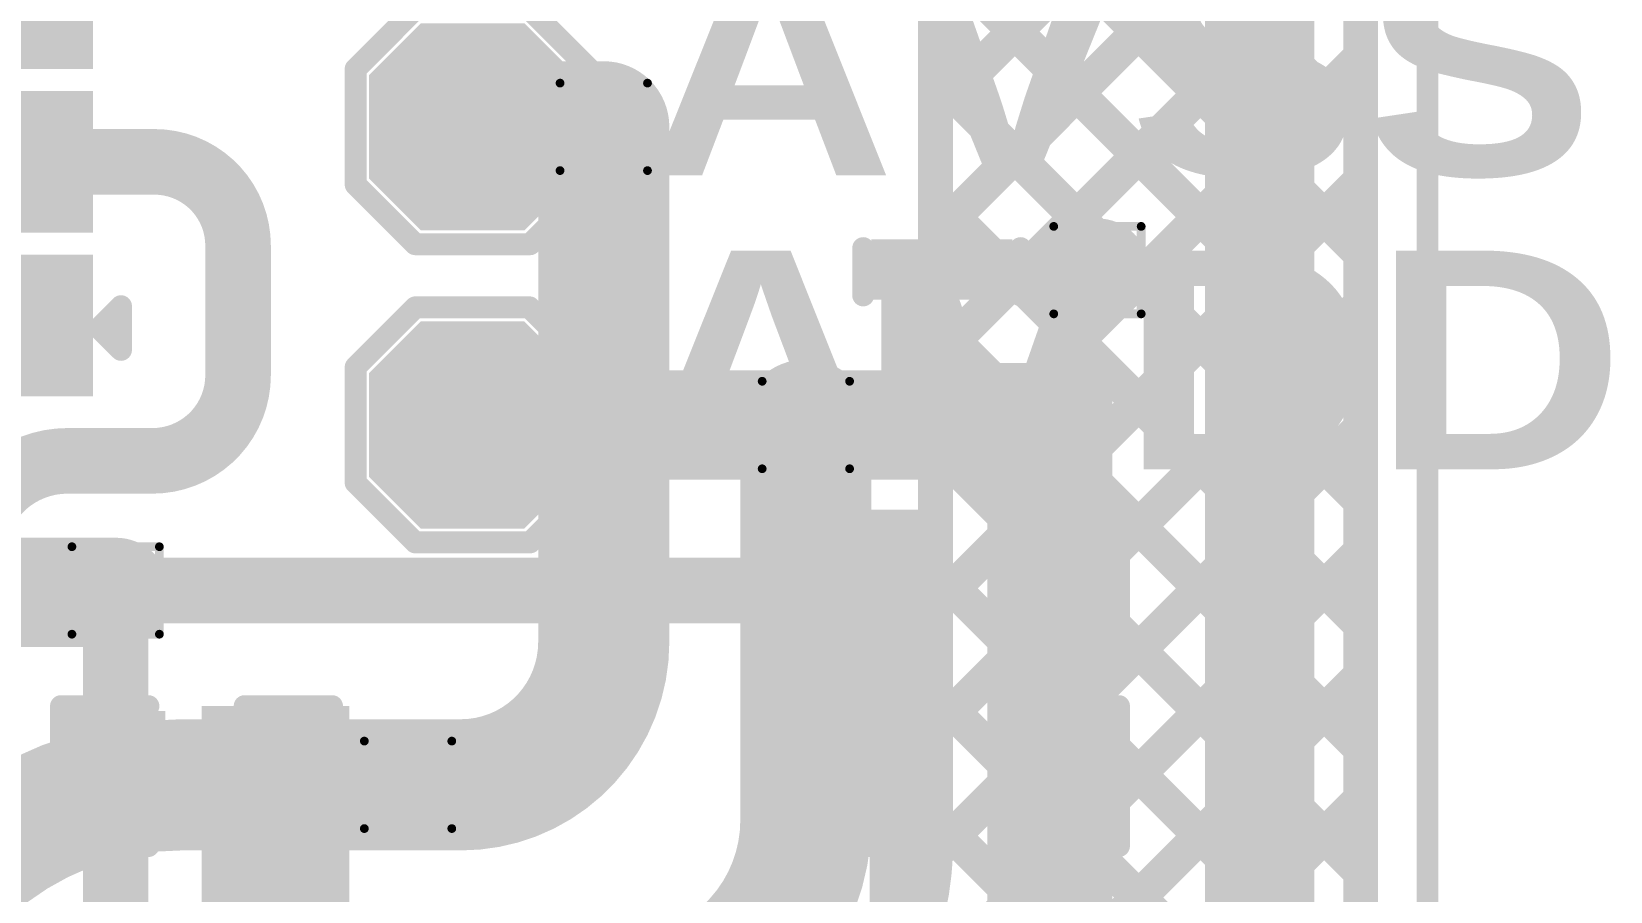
# Model space of a CAD drawing. Header units: inches. Extents: x -17 to 349, y -40 to 215.
# Drawn here: x 108.83 to 118, y 152.36 to 157.35 of the extents above; entities that cross this region are included whole.
import ezdxf

# ---------------------------------------------------------------- set-up
doc = ezdxf.new("R2010")
doc.units = ezdxf.units.IN
for name, color, linetype in [('Board Outline', 216, 'Continuous'), ('Bottom Layer', 5, 'Continuous'), ('Drill Drawing', 1, 'Continuous'), ('Top Layer', 1, 'Continuous'), ('Top Overlay', 2, 'Continuous'), ('Top Paste', 8, 'Continuous'), ('Top Solder', 216, 'Continuous'), ('Via Holes', 16, 'Continuous')]:
    doc.layers.add(name, color=color, linetype=linetype)
doc.styles.add('Arial Black_Bold', font='', dxfattribs={"height": 0.2})
doc.styles.get('Arial Black_Bold').set_extended_font_data('Arial Black', bold=True)

# ---------------------------------------------------------------- blocks, each defined once
blk = doc.blocks.new('X2SON_2_0_3_0_6__5')
at = {"layer": 'Top Layer'}
for points in [[(-0.36, 0.125), (-0.08, 0.125), (-0.08, -0.125), (-0.36, -0.125)], [(0.08, 0.125), (0.36, 0.125), (0.36, -0.125), (0.08, -0.125)]]:
    blk.add_hatch(color=1, dxfattribs=at).paths.add_polyline_path(points)
at = {"layer": 'Top Paste'}
for points in [[(-0.36, 0.125), (-0.08, 0.125), (-0.08, -0.125), (-0.36, -0.125)], [(0.08, 0.125), (0.36, 0.125), (0.36, -0.125), (0.08, -0.125)]]:
    blk.add_hatch(color=8, dxfattribs=at).paths.add_polyline_path(points)
at = {"layer": 'Top Solder'}
for points in [[(-0.41, 0.175), (-0.03, 0.175), (-0.03, -0.175), (-0.41, -0.175)], [(0.03, 0.175), (0.41, 0.175), (0.41, -0.175), (0.03, -0.175)]]:
    blk.add_hatch(color=216, dxfattribs=at).paths.add_polyline_path(points)
at = {"layer": 'Top Overlay'}
for points in [[(-0.4572, -0.15, 0.127, 0.127, 0), (-0.4572, 0.125, 0.127, 0.127, 0)], [(0.4572, -0.15, 0.127, 0.127, 0), (0.4572, 0.125, 0.127, 0.127, 0)]]:
    blk.add_lwpolyline(points, format="xyseb", dxfattribs=at)
for points in [[(-0.4889, 0.125, 0.0635, 0.0635, 1), (-0.4254, 0.125, 0.0635, 0.0635, 1)], [(0.4254, 0.125, 0.0635, 0.0635, 1), (0.4889, 0.125, 0.0635, 0.0635, 1)], [(-0.4889, -0.15, 0.0635, 0.0635, 1), (-0.4254, -0.15, 0.0635, 0.0635, 1)], [(0.4254, -0.15, 0.0635, 0.0635, 1), (0.4889, -0.15, 0.0635, 0.0635, 1)]]:
    blk.add_lwpolyline(points, format="xyseb", close=True, dxfattribs=at)
blk = doc.blocks.new('C___0402_34')
at = {"layer": 'Top Layer'}
for points in [[(-0.6985, -0.3175), (-0.6985, 0.3175), (-0.2413, 0.3175), (-0.2413, -0.3175)], [(0.2413, -0.3175), (0.2413, 0.3175), (0.6985, 0.3175), (0.6985, -0.3175)]]:
    blk.add_hatch(color=1, dxfattribs=at).paths.add_polyline_path(points)
at = {"layer": 'Top Paste'}
for points in [[(-0.6985, -0.3175), (-0.6985, 0.3175), (-0.2413, 0.3175), (-0.2413, -0.3175)], [(0.2413, -0.3175), (0.2413, 0.3175), (0.6985, 0.3175), (0.6985, -0.3175)]]:
    blk.add_hatch(color=8, dxfattribs=at).paths.add_polyline_path(points)
at = {"layer": 'Top Solder'}
for points in [[(-0.7585, -0.3775), (-0.7585, 0.3775), (-0.1813, 0.3775), (-0.1813, -0.3775)], [(0.1813, -0.3775), (0.1813, 0.3775), (0.7585, 0.3775), (0.7585, -0.3775)]]:
    blk.add_hatch(color=216, dxfattribs=at).paths.add_polyline_path(points)
at = {"layer": 'Top Overlay'}
for points in [[(-0.7874, -0.4064, 0.127, 0.127, 0), (-0.7874, 0.4064, 0.127, 0.127, 0)], [(-0.7874, 0.4064, 0.127, 0.127, 0), (-0.2794, 0.4064, 0.127, 0.127, 0)], [(0.2794, 0.4064, 0.127, 0.127, 0), (0.7874, 0.4064, 0.127, 0.127, 0)], [(0.7874, -0.4064, 0.127, 0.127, 0), (0.7874, 0.4064, 0.127, 0.127, 0)], [(-0.7874, -0.4064, 0.127, 0.127, 0), (-0.2794, -0.4064, 0.127, 0.127, 0)], [(0.2794, -0.4064, 0.127, 0.127, 0), (0.7874, -0.4064, 0.127, 0.127, 0)]]:
    blk.add_lwpolyline(points, format="xyseb", dxfattribs=at)
for points in [[(-0.8191, 0.4064, 0.0635, 0.0635, 1), (-0.7556, 0.4064, 0.0635, 0.0635, 1)], [(-0.8191, 0.4064, 0.0635, 0.0635, 1), (-0.7556, 0.4064, 0.0635, 0.0635, 1)], [(-0.3111, 0.4064, 0.0635, 0.0635, 1), (-0.2477, 0.4064, 0.0635, 0.0635, 1)], [(0.2477, 0.4064, 0.0635, 0.0635, 1), (0.3111, 0.4064, 0.0635, 0.0635, 1)], [(0.7556, 0.4064, 0.0635, 0.0635, 1), (0.8191, 0.4064, 0.0635, 0.0635, 1)], [(0.7556, 0.4064, 0.0635, 0.0635, 1), (0.8191, 0.4064, 0.0635, 0.0635, 1)], [(-0.8191, -0.4064, 0.0635, 0.0635, 1), (-0.7556, -0.4064, 0.0635, 0.0635, 1)], [(-0.8191, -0.4064, 0.0635, 0.0635, 1), (-0.7556, -0.4064, 0.0635, 0.0635, 1)], [(-0.3111, -0.4064, 0.0635, 0.0635, 1), (-0.2477, -0.4064, 0.0635, 0.0635, 1)], [(0.2477, -0.4064, 0.0635, 0.0635, 1), (0.3111, -0.4064, 0.0635, 0.0635, 1)], [(0.7556, -0.4064, 0.0635, 0.0635, 1), (0.8191, -0.4064, 0.0635, 0.0635, 1)], [(0.7556, -0.4064, 0.0635, 0.0635, 1), (0.8191, -0.4064, 0.0635, 0.0635, 1)]]:
    blk.add_lwpolyline(points, format="xyseb", close=True, dxfattribs=at)
blk = doc.blocks.new('SOT_23_6_46')
at = {"layer": 'Top Layer'}
for points in [[(-1.92, 1.26), (-0.7, 1.26), (-0.7, 0.64), (-1.92, 0.64)], [(0.7, 1.26), (1.92, 1.26), (1.92, 0.64), (0.7, 0.64)], [(-1.92, 0.31), (-0.7, 0.31), (-0.7, -0.31), (-1.92, -0.31)], [(0.7, 0.31), (1.92, 0.31), (1.92, -0.31), (0.7, -0.31)], [(-1.92, -0.64), (-0.7, -0.64), (-0.7, -1.26), (-1.92, -1.26)], [(0.7, -0.64), (1.92, -0.64), (1.92, -1.26), (0.7, -1.26)]]:
    blk.add_hatch(color=1, dxfattribs=at).paths.add_polyline_path(points)
at = {"layer": 'Top Paste'}
for points in [[(-1.92, 1.26), (-0.7, 1.26), (-0.7, 0.64), (-1.92, 0.64)], [(0.7, 1.26), (1.92, 1.26), (1.92, 0.64), (0.7, 0.64)], [(-1.92, 0.31), (-0.7, 0.31), (-0.7, -0.31), (-1.92, -0.31)], [(0.7, 0.31), (1.92, 0.31), (1.92, -0.31), (0.7, -0.31)], [(-1.92, -0.64), (-0.7, -0.64), (-0.7, -1.26), (-1.92, -1.26)], [(0.7, -0.64), (1.92, -0.64), (1.92, -1.26), (0.7, -1.26)]]:
    blk.add_hatch(color=8, dxfattribs=at).paths.add_polyline_path(points)
at = {"layer": 'Top Solder'}
for points in [[(-2.0216, 1.3616), (-0.5984, 1.3616), (-0.5984, 0.5384), (-2.0216, 0.5384)], [(0.5984, 1.3616), (2.0216, 1.3616), (2.0216, 0.5384), (0.5984, 0.5384)], [(-2.0216, 0.4116), (-0.5984, 0.4116), (-0.5984, -0.4116), (-2.0216, -0.4116)], [(0.5984, 0.4116), (2.0216, 0.4116), (2.0216, -0.4116), (0.5984, -0.4116)], [(-2.0216, -0.5384), (-0.5984, -0.5384), (-0.5984, -1.3616), (-2.0216, -1.3616)], [(0.5984, -0.5384), (2.0216, -0.5384), (2.0216, -1.3616), (0.5984, -1.3616)]]:
    blk.add_hatch(color=216, dxfattribs=at).paths.add_polyline_path(points)
at = {"layer": 'Top Overlay'}
for points in [[(0.8636, 1.524, 0.127, 0.127, 0), (-0.889, 1.524, 0.127, 0.127, 0)], [(-0.889, 1.524, 0.127, 0.127, 0), (-0.889, 1.424, 0.127, 0.127, 0)], [(0.8636, 1.524, 0.127, 0.127, 0), (0.8636, 1.424, 0.127, 0.127, 0)], [(-2.0574, 0.9652, 0.127, 0.127, 0), (-2.1844, 1.0922, 0.127, 0.127, 0)], [(-2.1844, 1.0922, 0.127, 0.127, 0), (-2.1844, 0.8382, 0.127, 0.127, 0)], [(-2.0574, 0.9652, 0.127, 0.127, 0), (-2.1844, 0.8382, 0.127, 0.127, 0)], [(-0.889, -1.524, 0.127, 0.127, 0), (-0.889, -1.424, 0.127, 0.127, 0)], [(0.8636, -1.424, 0.127, 0.127, 0), (0.8636, -1.524, 0.127, 0.127, 0)], [(0.8636, -1.524, 0.127, 0.127, 0), (-0.889, -1.524, 0.127, 0.127, 0)]]:
    blk.add_lwpolyline(points, format="xyseb", dxfattribs=at)
for points in [[(-0.9207, 1.524, 0.0635, 0.0635, 1), (-0.8572, 1.524, 0.0635, 0.0635, 1)], [(-0.9207, 1.524, 0.0635, 0.0635, 1), (-0.8572, 1.524, 0.0635, 0.0635, 1)], [(0.8318, 1.524, 0.0635, 0.0635, 1), (0.8953, 1.524, 0.0635, 0.0635, 1)], [(0.8318, 1.524, 0.0635, 0.0635, 1), (0.8953, 1.524, 0.0635, 0.0635, 1)], [(-0.9207, 1.424, 0.0635, 0.0635, 1), (-0.8572, 1.424, 0.0635, 0.0635, 1)], [(0.8318, 1.424, 0.0635, 0.0635, 1), (0.8953, 1.424, 0.0635, 0.0635, 1)], [(-2.2161, 1.0922, 0.0635, 0.0635, 1), (-2.1526, 1.0922, 0.0635, 0.0635, 1)], [(-2.2161, 1.0922, 0.0635, 0.0635, 1), (-2.1526, 1.0922, 0.0635, 0.0635, 1)], [(-2.0892, 0.9652, 0.0635, 0.0635, 1), (-2.0257, 0.9652, 0.0635, 0.0635, 1)], [(-2.0892, 0.9652, 0.0635, 0.0635, 1), (-2.0257, 0.9652, 0.0635, 0.0635, 1)], [(-2.2161, 0.8382, 0.0635, 0.0635, 1), (-2.1526, 0.8382, 0.0635, 0.0635, 1)], [(-2.2161, 0.8382, 0.0635, 0.0635, 1), (-2.1526, 0.8382, 0.0635, 0.0635, 1)], [(-0.9207, -1.424, 0.0635, 0.0635, 1), (-0.8572, -1.424, 0.0635, 0.0635, 1)], [(0.8318, -1.424, 0.0635, 0.0635, 1), (0.8953, -1.424, 0.0635, 0.0635, 1)], [(-0.9207, -1.524, 0.0635, 0.0635, 1), (-0.8572, -1.524, 0.0635, 0.0635, 1)], [(-0.9207, -1.524, 0.0635, 0.0635, 1), (-0.8572, -1.524, 0.0635, 0.0635, 1)], [(0.8318, -1.524, 0.0635, 0.0635, 1), (0.8953, -1.524, 0.0635, 0.0635, 1)], [(0.8318, -1.524, 0.0635, 0.0635, 1), (0.8953, -1.524, 0.0635, 0.0635, 1)]]:
    blk.add_lwpolyline(points, format="xyseb", close=True, dxfattribs=at)
blk = doc.blocks.new('T____________0_5___68')
at = {"layer": 'Top Layer'}
blk.add_hatch(color=1, dxfattribs=at).paths.add_polyline_path([(0.25, 0.5), (-0.25, 0.5), (-0.5, 0.25), (-0.5, -0.25), (-0.25, -0.5), (0.25, -0.5), (0.5, -0.25), (0.5, 0.25)])
at = {"layer": 'Top Paste'}
blk.add_hatch(color=8, dxfattribs=at).paths.add_polyline_path([(0.25, 0.5), (-0.25, 0.5), (-0.5, 0.25), (-0.5, -0.25), (-0.25, -0.5), (0.25, -0.5), (0.5, -0.25), (0.5, 0.25)])
at = {"layer": 'Top Solder'}
blk.add_hatch(color=216, dxfattribs=at).paths.add_polyline_path([(0.3008, 0.6016), (-0.3008, 0.6016), (-0.6016, 0.3008), (-0.6016, -0.3008), (-0.3008, -0.6016), (0.3008, -0.6016), (0.6016, -0.3008), (0.6016, 0.3008)])
at = {"layer": 'Top Overlay'}
for points in [[(-0.3355, 0.6795, 0.127, 0.127, 0), (-0.6819, 0.3332, 0.127, 0.127, 0)], [(-0.3355, 0.6795, 0.127, 0.127, 0), (0.3365, 0.6795, 0.127, 0.127, 0)], [(0.3365, 0.6795, 0.127, 0.127, 0), (0.6836, 0.3324, 0.127, 0.127, 0)], [(-0.6819, 0.3332, 0.127, 0.127, 0), (-0.6819, -0.3341, 0.127, 0.127, 0)], [(0.6836, 0.3324, 0.127, 0.127, 0), (0.6836, -0.3298, 0.127, 0.127, 0)], [(-0.6819, -0.3341, 0.127, 0.127, 0), (-0.3374, -0.6786, 0.127, 0.127, 0)], [(0.6836, -0.3298, 0.127, 0.127, 0), (0.3349, -0.6786, 0.127, 0.127, 0)], [(-0.3374, -0.6786, 0.127, 0.127, 0), (0.3349, -0.6786, 0.127, 0.127, 0)]]:
    blk.add_lwpolyline(points, format="xyseb", dxfattribs=at)
for points in [[(-0.3673, 0.6795, 0.0635, 0.0635, 1), (-0.3038, 0.6795, 0.0635, 0.0635, 1)], [(-0.3673, 0.6795, 0.0635, 0.0635, 1), (-0.3038, 0.6795, 0.0635, 0.0635, 1)], [(0.3047, 0.6795, 0.0635, 0.0635, 1), (0.3682, 0.6795, 0.0635, 0.0635, 1)], [(0.3047, 0.6795, 0.0635, 0.0635, 1), (0.3682, 0.6795, 0.0635, 0.0635, 1)], [(-0.7136, 0.3332, 0.0635, 0.0635, 1), (-0.6501, 0.3332, 0.0635, 0.0635, 1)], [(-0.7136, 0.3332, 0.0635, 0.0635, 1), (-0.6501, 0.3332, 0.0635, 0.0635, 1)], [(0.6519, 0.3324, 0.0635, 0.0635, 1), (0.7154, 0.3324, 0.0635, 0.0635, 1)], [(0.6519, 0.3324, 0.0635, 0.0635, 1), (0.7154, 0.3324, 0.0635, 0.0635, 1)], [(-0.7136, -0.3341, 0.0635, 0.0635, 1), (-0.6501, -0.3341, 0.0635, 0.0635, 1)], [(-0.7136, -0.3341, 0.0635, 0.0635, 1), (-0.6501, -0.3341, 0.0635, 0.0635, 1)], [(0.6519, -0.3298, 0.0635, 0.0635, 1), (0.7154, -0.3298, 0.0635, 0.0635, 1)], [(0.6519, -0.3298, 0.0635, 0.0635, 1), (0.7154, -0.3298, 0.0635, 0.0635, 1)], [(-0.3691, -0.6786, 0.0635, 0.0635, 1), (-0.3056, -0.6786, 0.0635, 0.0635, 1)], [(-0.3691, -0.6786, 0.0635, 0.0635, 1), (-0.3056, -0.6786, 0.0635, 0.0635, 1)], [(0.3031, -0.6786, 0.0635, 0.0635, 1), (0.3666, -0.6786, 0.0635, 0.0635, 1)], [(0.3031, -0.6786, 0.0635, 0.0635, 1), (0.3666, -0.6786, 0.0635, 0.0635, 1)]]:
    blk.add_lwpolyline(points, format="xyseb", close=True, dxfattribs=at)
blk = doc.blocks.new('T____________0_5___69')
at = {"layer": 'Top Layer'}
blk.add_hatch(color=1, dxfattribs=at).paths.add_polyline_path([(0.25, 0.5), (-0.25, 0.5), (-0.5, 0.25), (-0.5, -0.25), (-0.25, -0.5), (0.25, -0.5), (0.5, -0.25), (0.5, 0.25)])
at = {"layer": 'Top Paste'}
blk.add_hatch(color=8, dxfattribs=at).paths.add_polyline_path([(0.25, 0.5), (-0.25, 0.5), (-0.5, 0.25), (-0.5, -0.25), (-0.25, -0.5), (0.25, -0.5), (0.5, -0.25), (0.5, 0.25)])
at = {"layer": 'Top Solder'}
blk.add_hatch(color=216, dxfattribs=at).paths.add_polyline_path([(0.3008, 0.6016), (-0.3008, 0.6016), (-0.6016, 0.3008), (-0.6016, -0.3008), (-0.3008, -0.6016), (0.3008, -0.6016), (0.6016, -0.3008), (0.6016, 0.3008)])
at = {"layer": 'Top Overlay'}
for points in [[(-0.3355, 0.6795, 0.127, 0.127, 0), (-0.6819, 0.3332, 0.127, 0.127, 0)], [(-0.3355, 0.6795, 0.127, 0.127, 0), (0.3365, 0.6795, 0.127, 0.127, 0)], [(0.3365, 0.6795, 0.127, 0.127, 0), (0.6836, 0.3324, 0.127, 0.127, 0)], [(-0.6819, 0.3332, 0.127, 0.127, 0), (-0.6819, -0.3341, 0.127, 0.127, 0)], [(0.6836, 0.3324, 0.127, 0.127, 0), (0.6836, -0.3298, 0.127, 0.127, 0)], [(-0.6819, -0.3341, 0.127, 0.127, 0), (-0.3374, -0.6786, 0.127, 0.127, 0)], [(0.6836, -0.3298, 0.127, 0.127, 0), (0.3349, -0.6786, 0.127, 0.127, 0)], [(-0.3374, -0.6786, 0.127, 0.127, 0), (0.3349, -0.6786, 0.127, 0.127, 0)]]:
    blk.add_lwpolyline(points, format="xyseb", dxfattribs=at)
for points in [[(-0.3673, 0.6795, 0.0635, 0.0635, 1), (-0.3038, 0.6795, 0.0635, 0.0635, 1)], [(-0.3673, 0.6795, 0.0635, 0.0635, 1), (-0.3038, 0.6795, 0.0635, 0.0635, 1)], [(0.3047, 0.6795, 0.0635, 0.0635, 1), (0.3682, 0.6795, 0.0635, 0.0635, 1)], [(0.3047, 0.6795, 0.0635, 0.0635, 1), (0.3682, 0.6795, 0.0635, 0.0635, 1)], [(-0.7136, 0.3332, 0.0635, 0.0635, 1), (-0.6501, 0.3332, 0.0635, 0.0635, 1)], [(-0.7136, 0.3332, 0.0635, 0.0635, 1), (-0.6501, 0.3332, 0.0635, 0.0635, 1)], [(0.6519, 0.3324, 0.0635, 0.0635, 1), (0.7154, 0.3324, 0.0635, 0.0635, 1)], [(0.6519, 0.3324, 0.0635, 0.0635, 1), (0.7154, 0.3324, 0.0635, 0.0635, 1)], [(-0.7136, -0.3341, 0.0635, 0.0635, 1), (-0.6501, -0.3341, 0.0635, 0.0635, 1)], [(-0.7136, -0.3341, 0.0635, 0.0635, 1), (-0.6501, -0.3341, 0.0635, 0.0635, 1)], [(0.6519, -0.3298, 0.0635, 0.0635, 1), (0.7154, -0.3298, 0.0635, 0.0635, 1)], [(0.6519, -0.3298, 0.0635, 0.0635, 1), (0.7154, -0.3298, 0.0635, 0.0635, 1)], [(-0.3691, -0.6786, 0.0635, 0.0635, 1), (-0.3056, -0.6786, 0.0635, 0.0635, 1)], [(-0.3691, -0.6786, 0.0635, 0.0635, 1), (-0.3056, -0.6786, 0.0635, 0.0635, 1)], [(0.3031, -0.6786, 0.0635, 0.0635, 1), (0.3666, -0.6786, 0.0635, 0.0635, 1)], [(0.3031, -0.6786, 0.0635, 0.0635, 1), (0.3666, -0.6786, 0.0635, 0.0635, 1)]]:
    blk.add_lwpolyline(points, format="xyseb", close=True, dxfattribs=at)
blk = doc.blocks.new('C___0402_96')
at = {"layer": 'Top Layer'}
for points in [[(-0.6985, -0.3175), (-0.6985, 0.3175), (-0.2413, 0.3175), (-0.2413, -0.3175)], [(0.2413, -0.3175), (0.2413, 0.3175), (0.6985, 0.3175), (0.6985, -0.3175)]]:
    blk.add_hatch(color=1, dxfattribs=at).paths.add_polyline_path(points)
at = {"layer": 'Top Paste'}
for points in [[(-0.6985, -0.3175), (-0.6985, 0.3175), (-0.2413, 0.3175), (-0.2413, -0.3175)], [(0.2413, -0.3175), (0.2413, 0.3175), (0.6985, 0.3175), (0.6985, -0.3175)]]:
    blk.add_hatch(color=8, dxfattribs=at).paths.add_polyline_path(points)
at = {"layer": 'Top Solder'}
for points in [[(-0.7585, -0.3775), (-0.7585, 0.3775), (-0.1813, 0.3775), (-0.1813, -0.3775)], [(0.1813, -0.3775), (0.1813, 0.3775), (0.7585, 0.3775), (0.7585, -0.3775)]]:
    blk.add_hatch(color=216, dxfattribs=at).paths.add_polyline_path(points)
at = {"layer": 'Top Overlay'}
for points in [[(-0.7874, -0.4064, 0.127, 0.127, 0), (-0.7874, 0.4064, 0.127, 0.127, 0)], [(-0.7874, 0.4064, 0.127, 0.127, 0), (-0.2794, 0.4064, 0.127, 0.127, 0)], [(0.2794, 0.4064, 0.127, 0.127, 0), (0.7874, 0.4064, 0.127, 0.127, 0)], [(0.7874, -0.4064, 0.127, 0.127, 0), (0.7874, 0.4064, 0.127, 0.127, 0)], [(-0.7874, -0.4064, 0.127, 0.127, 0), (-0.2794, -0.4064, 0.127, 0.127, 0)], [(0.2794, -0.4064, 0.127, 0.127, 0), (0.7874, -0.4064, 0.127, 0.127, 0)]]:
    blk.add_lwpolyline(points, format="xyseb", dxfattribs=at)
for points in [[(-0.8191, 0.4064, 0.0635, 0.0635, 1), (-0.7556, 0.4064, 0.0635, 0.0635, 1)], [(-0.8191, 0.4064, 0.0635, 0.0635, 1), (-0.7556, 0.4064, 0.0635, 0.0635, 1)], [(-0.3111, 0.4064, 0.0635, 0.0635, 1), (-0.2477, 0.4064, 0.0635, 0.0635, 1)], [(0.2477, 0.4064, 0.0635, 0.0635, 1), (0.3111, 0.4064, 0.0635, 0.0635, 1)], [(0.7556, 0.4064, 0.0635, 0.0635, 1), (0.8191, 0.4064, 0.0635, 0.0635, 1)], [(0.7556, 0.4064, 0.0635, 0.0635, 1), (0.8191, 0.4064, 0.0635, 0.0635, 1)], [(-0.8191, -0.4064, 0.0635, 0.0635, 1), (-0.7556, -0.4064, 0.0635, 0.0635, 1)], [(-0.8191, -0.4064, 0.0635, 0.0635, 1), (-0.7556, -0.4064, 0.0635, 0.0635, 1)], [(-0.3111, -0.4064, 0.0635, 0.0635, 1), (-0.2477, -0.4064, 0.0635, 0.0635, 1)], [(0.2477, -0.4064, 0.0635, 0.0635, 1), (0.3111, -0.4064, 0.0635, 0.0635, 1)], [(0.7556, -0.4064, 0.0635, 0.0635, 1), (0.8191, -0.4064, 0.0635, 0.0635, 1)], [(0.7556, -0.4064, 0.0635, 0.0635, 1), (0.8191, -0.4064, 0.0635, 0.0635, 1)]]:
    blk.add_lwpolyline(points, format="xyseb", close=True, dxfattribs=at)
blk = doc.blocks.new('C___0402_103')
at = {"layer": 'Top Layer'}
for points in [[(-0.6985, -0.3175), (-0.6985, 0.3175), (-0.2413, 0.3175), (-0.2413, -0.3175)], [(0.2413, -0.3175), (0.2413, 0.3175), (0.6985, 0.3175), (0.6985, -0.3175)]]:
    blk.add_hatch(color=1, dxfattribs=at).paths.add_polyline_path(points)
at = {"layer": 'Top Paste'}
for points in [[(-0.6985, -0.3175), (-0.6985, 0.3175), (-0.2413, 0.3175), (-0.2413, -0.3175)], [(0.2413, -0.3175), (0.2413, 0.3175), (0.6985, 0.3175), (0.6985, -0.3175)]]:
    blk.add_hatch(color=8, dxfattribs=at).paths.add_polyline_path(points)
at = {"layer": 'Top Solder'}
for points in [[(-0.7585, -0.3775), (-0.7585, 0.3775), (-0.1813, 0.3775), (-0.1813, -0.3775)], [(0.1813, -0.3775), (0.1813, 0.3775), (0.7585, 0.3775), (0.7585, -0.3775)]]:
    blk.add_hatch(color=216, dxfattribs=at).paths.add_polyline_path(points)
at = {"layer": 'Top Overlay'}
for points in [[(-0.7874, 0.4064, 0.127, 0.127, 0), (-0.2794, 0.4064, 0.127, 0.127, 0)], [(-0.7874, -0.4064, 0.127, 0.127, 0), (-0.7874, 0.4064, 0.127, 0.127, 0)], [(0.2794, 0.4064, 0.127, 0.127, 0), (0.7874, 0.4064, 0.127, 0.127, 0)], [(0.7874, -0.4064, 0.127, 0.127, 0), (0.7874, 0.4064, 0.127, 0.127, 0)], [(-0.7874, -0.4064, 0.127, 0.127, 0), (-0.2794, -0.4064, 0.127, 0.127, 0)], [(0.2794, -0.4064, 0.127, 0.127, 0), (0.7874, -0.4064, 0.127, 0.127, 0)]]:
    blk.add_lwpolyline(points, format="xyseb", dxfattribs=at)
for points in [[(-0.8191, 0.4064, 0.0635, 0.0635, 1), (-0.7556, 0.4064, 0.0635, 0.0635, 1)], [(-0.8191, 0.4064, 0.0635, 0.0635, 1), (-0.7556, 0.4064, 0.0635, 0.0635, 1)], [(-0.3111, 0.4064, 0.0635, 0.0635, 1), (-0.2477, 0.4064, 0.0635, 0.0635, 1)], [(0.2477, 0.4064, 0.0635, 0.0635, 1), (0.3111, 0.4064, 0.0635, 0.0635, 1)], [(0.7556, 0.4064, 0.0635, 0.0635, 1), (0.8191, 0.4064, 0.0635, 0.0635, 1)], [(0.7556, 0.4064, 0.0635, 0.0635, 1), (0.8191, 0.4064, 0.0635, 0.0635, 1)], [(-0.8191, -0.4064, 0.0635, 0.0635, 1), (-0.7556, -0.4064, 0.0635, 0.0635, 1)], [(-0.8191, -0.4064, 0.0635, 0.0635, 1), (-0.7556, -0.4064, 0.0635, 0.0635, 1)], [(-0.3111, -0.4064, 0.0635, 0.0635, 1), (-0.2477, -0.4064, 0.0635, 0.0635, 1)], [(0.2477, -0.4064, 0.0635, 0.0635, 1), (0.3111, -0.4064, 0.0635, 0.0635, 1)], [(0.7556, -0.4064, 0.0635, 0.0635, 1), (0.8191, -0.4064, 0.0635, 0.0635, 1)], [(0.7556, -0.4064, 0.0635, 0.0635, 1), (0.8191, -0.4064, 0.0635, 0.0635, 1)]]:
    blk.add_lwpolyline(points, format="xyseb", close=True, dxfattribs=at)

msp = doc.modelspace()

# ---------------------------------------------------------------- hatches: boundary and pattern name
at = {"layer": 'Bottom Layer'}
h = msp.add_hatch(color=5, dxfattribs=at)
edge = h.paths.add_edge_path()
edge.add_arc((112.1507, 156.7955), 0.3, 0, 360)
h = msp.add_hatch(color=5, dxfattribs=at)
edge = h.paths.add_edge_path()
edge.add_arc((115.0188, 155.9634), 0.3, 0, 360)
h = msp.add_hatch(color=5, dxfattribs=at)
edge = h.paths.add_edge_path()
edge.add_arc((113.3249, 155.0639), 0.3, 0, 360)
h = msp.add_hatch(color=5, dxfattribs=at)
edge = h.paths.add_edge_path()
edge.add_arc((109.315, 154.1031), 0.3, 0, 360)
h = msp.add_hatch(color=5, dxfattribs=at)
edge = h.paths.add_edge_path()
edge.add_arc((111.0137, 152.9743), 0.3, 0, 360)
at = {"layer": 'Top Layer'}
h = msp.add_hatch(color=1, dxfattribs=at)
edge = h.paths.add_edge_path()
edge.add_arc((112.1507, 156.7955), 0.3, 0, 360)
h = msp.add_hatch(color=1, dxfattribs=at)
edge = h.paths.add_edge_path()
edge.add_arc((115.0188, 155.9634), 0.3, 0, 360)
for points in [[(114.2458, 155.8414), (115.0188, 155.8414), (115.0188, 156.0914), (114.2458, 156.0914)], [(114.3787, 150.3014), (115.1058, 150.3014), (115.1058, 155.4235), (114.3787, 155.4235)], [(109.814, 150.1744), (110.6733, 150.1744), (110.6733, 153.4315), (109.814, 153.4315)]]:
    msp.add_hatch(color=1, dxfattribs=at).paths.add_polyline_path(points)
h = msp.add_hatch(color=1, dxfattribs=at)
edge = h.paths.add_edge_path()
edge.add_arc((113.3249, 155.0639), 0.3, 0, 360)
h = msp.add_hatch(color=1, dxfattribs=at)
edge = h.paths.add_edge_path()
edge.add_arc((109.315, 154.1031), 0.3, 0, 360)
h = msp.add_hatch(color=1, dxfattribs=at)
edge = h.paths.add_edge_path()
edge.add_arc((111.0137, 152.9743), 0.3, 0, 360)
at = {"layer": 'Via Holes'}
h = msp.add_hatch(color=7, dxfattribs=at)
edge = h.paths.add_edge_path()
edge.add_arc((112.1507, 156.7955), 0.15, 0, 360)
h = msp.add_hatch(color=7, dxfattribs=at)
edge = h.paths.add_edge_path()
edge.add_arc((115.0188, 155.9634), 0.15, 0, 360)
h = msp.add_hatch(color=7, dxfattribs=at)
edge = h.paths.add_edge_path()
edge.add_arc((113.3249, 155.0639), 0.15, 0, 360)
h = msp.add_hatch(color=7, dxfattribs=at)
edge = h.paths.add_edge_path()
edge.add_arc((109.315, 154.1031), 0.15, 0, 360)
h = msp.add_hatch(color=7, dxfattribs=at)
edge = h.paths.add_edge_path()
edge.add_arc((111.0137, 152.9743), 0.15, 0, 360)

# ---------------------------------------------------------------- linework, layer by layer
at = {"layer": 'Board Outline'}
msp.add_lwpolyline([(116.9364, 139.4029, 0.127, 0.127, 0), (116.9364, 159.316, 0.127, 0.127, 0)], format="xyseb", dxfattribs=at)
at = {"layer": 'Bottom Layer'}
for points in [[(111.8572, 161.468, 0.2032, 0.2032, 0), (116.5479, 156.7773, 0.2032, 0.2032, 0)], [(114.0771, 156.8862, 0.2032, 0.2032, 0), (116.5479, 159.357, 0.2032, 0.2032, 0)], [(116.5479, 159.316, 0.2032, 0.2032, 0), (116.5479, 139.4029, 0.2032, 0.2032, 0)], [(113.8668, 158.74, 0.2032, 0.2032, 0), (116.5479, 156.0589, 0.2032, 0.2032, 0)], [(114.0771, 156.1678, 0.2032, 0.2032, 0), (116.5479, 158.6386, 0.2032, 0.2032, 0)], [(114.0771, 152.6187, 0.2032, 0.2032, 0), (114.0771, 158.0186, 0.2032, 0.2032, 0)], [(114.0771, 155.4494, 0.2032, 0.2032, 0), (116.5479, 157.9202, 0.2032, 0.2032, 0)], [(114.0771, 157.8113, 0.2032, 0.2032, 0), (116.5479, 155.3405, 0.2032, 0.2032, 0)], [(114.0771, 154.731, 0.2032, 0.2032, 0), (116.5479, 157.2017, 0.2032, 0.2032, 0)], [(112.1507, 153.8034, 0.762, 0.762, 0), (112.1507, 156.7955, 0.762, 0.762, 0)], [(114.0771, 157.0928, 0.2032, 0.2032, 0), (116.5479, 154.6221, 0.2032, 0.2032, 0)], [(114.0771, 154.0126, 0.2032, 0.2032, 0), (116.5479, 156.4833, 0.2032, 0.2032, 0)], [(114.0771, 156.3744, 0.2032, 0.2032, 0), (116.5479, 153.9036, 0.2032, 0.2032, 0)], [(114.0771, 153.2941, 0.2032, 0.2032, 0), (116.5479, 155.7649, 0.2032, 0.2032, 0)], [(114.0771, 155.656, 0.2032, 0.2032, 0), (116.5479, 153.1852, 0.2032, 0.2032, 0)], [(113.3249, 152.7685, 0.762, 0.762, 0), (113.3249, 155.0639, 0.762, 0.762, 0)], [(114.0766, 152.5751, 0.2032, 0.2032, 0), (116.5479, 155.0465, 0.2032, 0.2032, 0)], [(114.0771, 154.9376, 0.2032, 0.2032, 0), (116.5479, 152.4668, 0.2032, 0.2032, 0)], [(107.7179, 154.0919, 0.635, 0.635, 0), (109.315, 154.0919, 0.635, 0.635, 0)], [(109.8393, 147.6194, 0.2032, 0.2032, 0), (116.5479, 154.3281, 0.2032, 0.2032, 0)], [(109.315, 154.0919, 0.508, 0.508, 0), (109.315, 154.1031, 0.508, 0.508, 0)], [(114.0771, 154.2191, 0.2032, 0.2032, 0), (116.5479, 151.7484, 0.2032, 0.2032, 0)], [(112.1507, 153.8034, 0.762, 0.762, -0.414214), (111.3216, 152.9743, 0.762, 0.762, 0)], [(109.8393, 146.901, 0.2032, 0.2032, 0), (116.5479, 153.6096, 0.2032, 0.2032, 0)], [(114.0771, 153.5007, 0.2032, 0.2032, 0), (116.5479, 151.03, 0.2032, 0.2032, 0)], [(107.8348, 151.1116, 0.762, 0.762, -0.414214), (109.6975, 152.9743, 0.762, 0.762, 0)], [(109.6975, 152.9743, 0.762, 0.762, 0), (111.0137, 152.9743, 0.762, 0.762, 0)], [(111.0137, 152.9743, 0.762, 0.762, 0), (111.3216, 152.9743, 0.762, 0.762, 0)], [(113.3249, 152.7685, 0.762, 0.762, -0.414214), (112.2718, 151.7155, 0.762, 0.762, 0)], [(109.8393, 146.1826, 0.2032, 0.2032, 0), (116.5479, 152.8912, 0.2032, 0.2032, 0)], [(114.0771, 152.7823, 0.2032, 0.2032, 0), (116.5479, 150.3115, 0.2032, 0.2032, 0)], [(114.0771, 152.6187, 0.2032, 0.2032, -0.024543), (114.0692, 152.4579, 0.2032, 0.2032, 0)], [(114.0692, 152.4579, 0.2032, 0.2032, -0.049128), (114.0065, 152.1425, 0.2032, 0.2032, 0)]]:
    msp.add_lwpolyline(points, format="xyseb", dxfattribs=at)
for points in [[(116.4971, 157.2017, 0.1016, 0.1016, 1), (116.5987, 157.2017, 0.1016, 0.1016, 1)], [(111.9602, 156.7955, 0.381, 0.381, 1), (112.3412, 156.7955, 0.381, 0.381, 1)], [(114.0263, 157.0928, 0.1016, 0.1016, 1), (114.1279, 157.0928, 0.1016, 0.1016, 1)], [(114.0263, 156.8862, 0.1016, 0.1016, 1), (114.1279, 156.8862, 0.1016, 0.1016, 1)], [(116.4971, 156.7773, 0.1016, 0.1016, 1), (116.5987, 156.7773, 0.1016, 0.1016, 1)], [(116.4971, 156.4833, 0.1016, 0.1016, 1), (116.5987, 156.4833, 0.1016, 0.1016, 1)], [(114.0263, 156.3744, 0.1016, 0.1016, 1), (114.1279, 156.3744, 0.1016, 0.1016, 1)], [(114.0263, 156.1678, 0.1016, 0.1016, 1), (114.1279, 156.1678, 0.1016, 0.1016, 1)], [(116.4971, 156.0589, 0.1016, 0.1016, 1), (116.5987, 156.0589, 0.1016, 0.1016, 1)], [(116.4971, 155.7649, 0.1016, 0.1016, 1), (116.5987, 155.7649, 0.1016, 0.1016, 1)], [(114.0263, 155.656, 0.1016, 0.1016, 1), (114.1279, 155.656, 0.1016, 0.1016, 1)], [(114.0263, 155.4494, 0.1016, 0.1016, 1), (114.1279, 155.4494, 0.1016, 0.1016, 1)], [(113.1344, 155.0639, 0.381, 0.381, 1), (113.5154, 155.0639, 0.381, 0.381, 1)], [(116.4971, 155.3405, 0.1016, 0.1016, 1), (116.5987, 155.3405, 0.1016, 0.1016, 1)], [(116.4971, 155.0465, 0.1016, 0.1016, 1), (116.5987, 155.0465, 0.1016, 0.1016, 1)], [(114.0263, 154.9376, 0.1016, 0.1016, 1), (114.1279, 154.9376, 0.1016, 0.1016, 1)], [(114.0263, 154.731, 0.1016, 0.1016, 1), (114.1279, 154.731, 0.1016, 0.1016, 1)], [(116.4971, 154.6221, 0.1016, 0.1016, 1), (116.5987, 154.6221, 0.1016, 0.1016, 1)], [(109.1562, 154.0919, 0.3175, 0.3175, 1), (109.4737, 154.0919, 0.3175, 0.3175, 1)], [(116.4971, 154.3281, 0.1016, 0.1016, 1), (116.5987, 154.3281, 0.1016, 0.1016, 1)], [(109.188, 154.1031, 0.254, 0.254, 1), (109.442, 154.1031, 0.254, 0.254, 1)], [(109.188, 154.0919, 0.254, 0.254, 1), (109.442, 154.0919, 0.254, 0.254, 1)], [(114.0263, 154.2191, 0.1016, 0.1016, 1), (114.1279, 154.2191, 0.1016, 0.1016, 1)], [(111.9602, 153.8034, 0.381, 0.381, 1), (112.3412, 153.8034, 0.381, 0.381, 1)], [(111.9602, 153.8034, 0.381, 0.381, 1), (112.3412, 153.8034, 0.381, 0.381, 1)], [(114.0263, 154.0126, 0.1016, 0.1016, 1), (114.1279, 154.0126, 0.1016, 0.1016, 1)], [(116.4971, 153.9036, 0.1016, 0.1016, 1), (116.5987, 153.9036, 0.1016, 0.1016, 1)], [(116.4971, 153.6096, 0.1016, 0.1016, 1), (116.5987, 153.6096, 0.1016, 0.1016, 1)], [(114.0263, 153.5007, 0.1016, 0.1016, 1), (114.1279, 153.5007, 0.1016, 0.1016, 1)], [(114.0263, 153.2941, 0.1016, 0.1016, 1), (114.1279, 153.2941, 0.1016, 0.1016, 1)], [(109.507, 152.9743, 0.381, 0.381, 1), (109.888, 152.9743, 0.381, 0.381, 1)], [(109.507, 152.9743, 0.381, 0.381, 1), (109.888, 152.9743, 0.381, 0.381, 1)], [(110.8232, 152.9743, 0.381, 0.381, 1), (111.2042, 152.9743, 0.381, 0.381, 1)], [(110.8232, 152.9743, 0.381, 0.381, 1), (111.2042, 152.9743, 0.381, 0.381, 1)], [(111.1311, 152.9743, 0.381, 0.381, 1), (111.5121, 152.9743, 0.381, 0.381, 1)], [(111.1311, 152.9743, 0.381, 0.381, 1), (111.5121, 152.9743, 0.381, 0.381, 1)], [(116.4971, 153.1852, 0.1016, 0.1016, 1), (116.5987, 153.1852, 0.1016, 0.1016, 1)], [(113.1344, 152.7685, 0.381, 0.381, 1), (113.5154, 152.7685, 0.381, 0.381, 1)], [(113.1344, 152.7685, 0.381, 0.381, 1), (113.5154, 152.7685, 0.381, 0.381, 1)], [(116.4971, 152.8912, 0.1016, 0.1016, 1), (116.5987, 152.8912, 0.1016, 0.1016, 1)], [(114.0263, 152.7823, 0.1016, 0.1016, 1), (114.1279, 152.7823, 0.1016, 0.1016, 1)], [(114.0263, 152.6187, 0.1016, 0.1016, 1), (114.1279, 152.6187, 0.1016, 0.1016, 1)], [(114.0263, 152.6187, 0.1016, 0.1016, 1), (114.1279, 152.6187, 0.1016, 0.1016, 1)], [(114.0258, 152.5751, 0.1016, 0.1016, 1), (114.1274, 152.5751, 0.1016, 0.1016, 1)], [(114.0184, 152.4579, 0.1016, 0.1016, 1), (114.12, 152.4579, 0.1016, 0.1016, 1)], [(114.0184, 152.4579, 0.1016, 0.1016, 1), (114.12, 152.4579, 0.1016, 0.1016, 1)], [(116.4971, 152.4668, 0.1016, 0.1016, 1), (116.5987, 152.4668, 0.1016, 0.1016, 1)]]:
    msp.add_lwpolyline(points, format="xyseb", close=True, dxfattribs=at)
at = {"layer": 'Drill Drawing'}
for points in [[(111.8967, 157.0495, 0.0508, 0.0508, 0), (112.4047, 157.0495, 0.0508, 0.0508, 0)], [(111.8967, 156.5415, 0.0508, 0.0508, 0), (111.8967, 157.0495, 0.0508, 0.0508, 0)], [(112.4047, 156.5415, 0.0508, 0.0508, 0), (112.4047, 157.0495, 0.0508, 0.0508, 0)], [(111.8967, 156.5415, 0.0508, 0.0508, 0), (112.4047, 156.5415, 0.0508, 0.0508, 0)], [(114.7648, 156.2174, 0.0508, 0.0508, 0), (115.2728, 156.2174, 0.0508, 0.0508, 0)], [(114.7648, 155.7094, 0.0508, 0.0508, 0), (114.7648, 156.2174, 0.0508, 0.0508, 0)], [(115.2728, 155.7094, 0.0508, 0.0508, 0), (115.2728, 156.2174, 0.0508, 0.0508, 0)], [(114.7648, 155.7094, 0.0508, 0.0508, 0), (115.2728, 155.7094, 0.0508, 0.0508, 0)], [(113.0709, 155.3179, 0.0508, 0.0508, 0), (113.5789, 155.3179, 0.0508, 0.0508, 0)], [(113.0709, 154.8099, 0.0508, 0.0508, 0), (113.0709, 155.3179, 0.0508, 0.0508, 0)], [(113.5789, 154.8099, 0.0508, 0.0508, 0), (113.5789, 155.3179, 0.0508, 0.0508, 0)], [(113.0709, 154.8099, 0.0508, 0.0508, 0), (113.5789, 154.8099, 0.0508, 0.0508, 0)], [(109.061, 154.3571, 0.0508, 0.0508, 0), (109.569, 154.3571, 0.0508, 0.0508, 0)], [(109.061, 153.8491, 0.0508, 0.0508, 0), (109.061, 154.3571, 0.0508, 0.0508, 0)], [(109.569, 153.8491, 0.0508, 0.0508, 0), (109.569, 154.3571, 0.0508, 0.0508, 0)], [(109.061, 153.8491, 0.0508, 0.0508, 0), (109.569, 153.8491, 0.0508, 0.0508, 0)], [(110.7597, 153.2283, 0.0508, 0.0508, 0), (111.2677, 153.2283, 0.0508, 0.0508, 0)], [(110.7597, 152.7203, 0.0508, 0.0508, 0), (110.7597, 153.2283, 0.0508, 0.0508, 0)], [(111.2677, 152.7203, 0.0508, 0.0508, 0), (111.2677, 153.2283, 0.0508, 0.0508, 0)], [(110.7597, 152.7203, 0.0508, 0.0508, 0), (111.2677, 152.7203, 0.0508, 0.0508, 0)]]:
    msp.add_lwpolyline(points, format="xyseb", dxfattribs=at)
for points in [[(111.884, 157.0495, 0.0254, 0.0254, 1), (111.9094, 157.0495, 0.0254, 0.0254, 1)], [(111.884, 157.0495, 0.0254, 0.0254, 1), (111.9094, 157.0495, 0.0254, 0.0254, 1)], [(112.392, 157.0495, 0.0254, 0.0254, 1), (112.4174, 157.0495, 0.0254, 0.0254, 1)], [(112.392, 157.0495, 0.0254, 0.0254, 1), (112.4174, 157.0495, 0.0254, 0.0254, 1)], [(111.884, 156.5415, 0.0254, 0.0254, 1), (111.9094, 156.5415, 0.0254, 0.0254, 1)], [(111.884, 156.5415, 0.0254, 0.0254, 1), (111.9094, 156.5415, 0.0254, 0.0254, 1)], [(112.392, 156.5415, 0.0254, 0.0254, 1), (112.4174, 156.5415, 0.0254, 0.0254, 1)], [(112.392, 156.5415, 0.0254, 0.0254, 1), (112.4174, 156.5415, 0.0254, 0.0254, 1)], [(114.7521, 156.2174, 0.0254, 0.0254, 1), (114.7775, 156.2174, 0.0254, 0.0254, 1)], [(114.7521, 156.2174, 0.0254, 0.0254, 1), (114.7775, 156.2174, 0.0254, 0.0254, 1)], [(115.2601, 156.2174, 0.0254, 0.0254, 1), (115.2855, 156.2174, 0.0254, 0.0254, 1)], [(115.2601, 156.2174, 0.0254, 0.0254, 1), (115.2855, 156.2174, 0.0254, 0.0254, 1)], [(114.7521, 155.7094, 0.0254, 0.0254, 1), (114.7775, 155.7094, 0.0254, 0.0254, 1)], [(114.7521, 155.7094, 0.0254, 0.0254, 1), (114.7775, 155.7094, 0.0254, 0.0254, 1)], [(115.2601, 155.7094, 0.0254, 0.0254, 1), (115.2855, 155.7094, 0.0254, 0.0254, 1)], [(115.2601, 155.7094, 0.0254, 0.0254, 1), (115.2855, 155.7094, 0.0254, 0.0254, 1)], [(113.0582, 155.3179, 0.0254, 0.0254, 1), (113.0836, 155.3179, 0.0254, 0.0254, 1)], [(113.0582, 155.3179, 0.0254, 0.0254, 1), (113.0836, 155.3179, 0.0254, 0.0254, 1)], [(113.5662, 155.3179, 0.0254, 0.0254, 1), (113.5916, 155.3179, 0.0254, 0.0254, 1)], [(113.5662, 155.3179, 0.0254, 0.0254, 1), (113.5916, 155.3179, 0.0254, 0.0254, 1)], [(113.0582, 154.8099, 0.0254, 0.0254, 1), (113.0836, 154.8099, 0.0254, 0.0254, 1)], [(113.0582, 154.8099, 0.0254, 0.0254, 1), (113.0836, 154.8099, 0.0254, 0.0254, 1)], [(113.5662, 154.8099, 0.0254, 0.0254, 1), (113.5916, 154.8099, 0.0254, 0.0254, 1)], [(113.5662, 154.8099, 0.0254, 0.0254, 1), (113.5916, 154.8099, 0.0254, 0.0254, 1)], [(109.0483, 154.3571, 0.0254, 0.0254, 1), (109.0737, 154.3571, 0.0254, 0.0254, 1)], [(109.0483, 154.3571, 0.0254, 0.0254, 1), (109.0737, 154.3571, 0.0254, 0.0254, 1)], [(109.5563, 154.3571, 0.0254, 0.0254, 1), (109.5817, 154.3571, 0.0254, 0.0254, 1)], [(109.5563, 154.3571, 0.0254, 0.0254, 1), (109.5817, 154.3571, 0.0254, 0.0254, 1)], [(109.0483, 153.8491, 0.0254, 0.0254, 1), (109.0737, 153.8491, 0.0254, 0.0254, 1)], [(109.0483, 153.8491, 0.0254, 0.0254, 1), (109.0737, 153.8491, 0.0254, 0.0254, 1)], [(109.5563, 153.8491, 0.0254, 0.0254, 1), (109.5817, 153.8491, 0.0254, 0.0254, 1)], [(109.5563, 153.8491, 0.0254, 0.0254, 1), (109.5817, 153.8491, 0.0254, 0.0254, 1)], [(110.747, 153.2283, 0.0254, 0.0254, 1), (110.7724, 153.2283, 0.0254, 0.0254, 1)], [(110.747, 153.2283, 0.0254, 0.0254, 1), (110.7724, 153.2283, 0.0254, 0.0254, 1)], [(111.255, 153.2283, 0.0254, 0.0254, 1), (111.2804, 153.2283, 0.0254, 0.0254, 1)], [(111.255, 153.2283, 0.0254, 0.0254, 1), (111.2804, 153.2283, 0.0254, 0.0254, 1)], [(110.747, 152.7203, 0.0254, 0.0254, 1), (110.7724, 152.7203, 0.0254, 0.0254, 1)], [(110.747, 152.7203, 0.0254, 0.0254, 1), (110.7724, 152.7203, 0.0254, 0.0254, 1)], [(111.255, 152.7203, 0.0254, 0.0254, 1), (111.2804, 152.7203, 0.0254, 0.0254, 1)], [(111.255, 152.7203, 0.0254, 0.0254, 1), (111.2804, 152.7203, 0.0254, 0.0254, 1)]]:
    msp.add_lwpolyline(points, format="xyseb", close=True, dxfattribs=at)
at = {"layer": 'Top Layer'}
for points in [[(115.9607, 146.0598, 0.635, 0.635, 0), (115.9607, 157.8115, 0.635, 0.635, 0)], [(111.3887, 156.7955, 0.762, 0.762, 0), (112.1507, 156.7955, 0.762, 0.762, 0)], [(108.4717, 156.5923, 0.381, 0.381, 0), (109.5397, 156.5923, 0.381, 0.381, 0)], [(109.5397, 156.5923, 0.381, 0.381, -0.414214), (110.0262, 156.1059, 0.381, 0.381, 0)], [(110.0262, 155.3527, 0.381, 0.381, 0), (110.0262, 156.1059, 0.381, 0.381, 0)], [(113.8893, 155.0696, 0.254, 0.254, 0), (113.8893, 155.9644, 0.254, 0.254, 0)], [(110.0262, 155.3527, 0.381, 0.381, -0.414214), (109.5292, 154.8558, 0.381, 0.381, 0)], [(111.3887, 155.064, 0.635, 0.635, 0), (113.3249, 155.064, 0.635, 0.635, 0)], [(113.3249, 155.064, 0.635, 0.635, 0), (114.4548, 155.064, 0.635, 0.635, 0)], [(113.3249, 155.064, 0.254, 0.254, 0), (113.3305, 155.0696, 0.254, 0.254, 0)], [(114.4548, 155.064, 0.381, 0.381, -0.414214), (114.8264, 154.6923, 0.381, 0.381, 0)], [(113.3249, 155.0639, 0.254, 0.254, 0), (113.3249, 155.064, 0.254, 0.254, 0)], [(108.482, 154.3031, 0.381, 0.381, -0.414214), (109.0347, 154.8558, 0.381, 0.381, 0)], [(109.0347, 154.8558, 0.381, 0.381, 0), (109.5292, 154.8558, 0.381, 0.381, 0)], [(114.8264, 154.1031, 0.381, 0.381, 0), (114.8264, 154.6923, 0.381, 0.381, 0)], [(109.315, 154.1031, 0.381, 0.381, 0), (113.8866, 154.1031, 0.381, 0.381, 0)], [(109.315, 153.0251, 0.381, 0.381, 0), (109.315, 154.1031, 0.381, 0.381, 0)], [(113.8866, 153.0251, 0.381, 0.381, 0), (113.8866, 154.1031, 0.381, 0.381, 0)], [(110.2548, 153.0251, 0.762, 0.762, 0), (110.3056, 152.9743, 0.762, 0.762, 0)], [(110.3056, 152.9743, 0.762, 0.762, 0), (111.0137, 152.9743, 0.762, 0.762, 0)], [(109.315, 151.8505, 0.381, 0.381, 0), (109.315, 153.0251, 0.381, 0.381, 0)], [(113.8866, 151.8502, 0.381, 0.381, 0), (113.8866, 153.0251, 0.381, 0.381, 0)]]:
    msp.add_lwpolyline(points, format="xyseb", dxfattribs=at)
for points in [[(111.1982, 156.7955, 0.381, 0.381, 1), (111.5792, 156.7955, 0.381, 0.381, 1)], [(111.9602, 156.7955, 0.381, 0.381, 1), (112.3412, 156.7955, 0.381, 0.381, 1)], [(109.4444, 156.5923, 0.1905, 0.1905, 1), (109.6349, 156.5923, 0.1905, 0.1905, 1)], [(109.4444, 156.5923, 0.1905, 0.1905, 1), (109.6349, 156.5923, 0.1905, 0.1905, 1)], [(109.9309, 156.1059, 0.1905, 0.1905, 1), (110.1214, 156.1059, 0.1905, 0.1905, 1)], [(109.9309, 156.1059, 0.1905, 0.1905, 1), (110.1214, 156.1059, 0.1905, 0.1905, 1)], [(113.8258, 155.9644, 0.127, 0.127, 1), (113.9528, 155.9644, 0.127, 0.127, 1)], [(109.9309, 155.3527, 0.1905, 0.1905, 1), (110.1214, 155.3527, 0.1905, 0.1905, 1)], [(109.9309, 155.3527, 0.1905, 0.1905, 1), (110.1214, 155.3527, 0.1905, 0.1905, 1)], [(111.2299, 155.064, 0.3175, 0.3175, 1), (111.5474, 155.064, 0.3175, 0.3175, 1)], [(113.1662, 155.064, 0.3175, 0.3175, 1), (113.4837, 155.064, 0.3175, 0.3175, 1)], [(113.1661, 155.064, 0.3175, 0.3175, 1), (113.4836, 155.064, 0.3175, 0.3175, 1)], [(114.296, 155.064, 0.3175, 0.3175, 1), (114.6135, 155.064, 0.3175, 0.3175, 1)], [(113.267, 155.0696, 0.127, 0.127, 1), (113.394, 155.0696, 0.127, 0.127, 1)], [(113.8258, 155.0696, 0.127, 0.127, 1), (113.9528, 155.0696, 0.127, 0.127, 1)], [(114.3595, 155.064, 0.1905, 0.1905, 1), (114.55, 155.064, 0.1905, 0.1905, 1)], [(113.2614, 155.064, 0.127, 0.127, 1), (113.3884, 155.064, 0.127, 0.127, 1)], [(113.2614, 155.064, 0.127, 0.127, 1), (113.3884, 155.064, 0.127, 0.127, 1)], [(113.2614, 155.0639, 0.127, 0.127, 1), (113.3884, 155.0639, 0.127, 0.127, 1)], [(108.9395, 154.8558, 0.1905, 0.1905, 1), (109.13, 154.8558, 0.1905, 0.1905, 1)], [(108.9395, 154.8558, 0.1905, 0.1905, 1), (109.13, 154.8558, 0.1905, 0.1905, 1)], [(109.434, 154.8558, 0.1905, 0.1905, 1), (109.6245, 154.8558, 0.1905, 0.1905, 1)], [(109.434, 154.8558, 0.1905, 0.1905, 1), (109.6245, 154.8558, 0.1905, 0.1905, 1)], [(114.7312, 154.6923, 0.1905, 0.1905, 1), (114.9217, 154.6923, 0.1905, 0.1905, 1)], [(114.7312, 154.6923, 0.1905, 0.1905, 1), (114.9217, 154.6923, 0.1905, 0.1905, 1)], [(109.2197, 154.1031, 0.1905, 0.1905, 1), (109.4102, 154.1031, 0.1905, 0.1905, 1)], [(109.2197, 154.1031, 0.1905, 0.1905, 1), (109.4102, 154.1031, 0.1905, 0.1905, 1)], [(113.7914, 154.1031, 0.1905, 0.1905, 1), (113.9819, 154.1031, 0.1905, 0.1905, 1)], [(113.7914, 154.1031, 0.1905, 0.1905, 1), (113.9819, 154.1031, 0.1905, 0.1905, 1)], [(114.7312, 154.1031, 0.1905, 0.1905, 1), (114.9217, 154.1031, 0.1905, 0.1905, 1)], [(110.0643, 153.0251, 0.381, 0.381, 1), (110.4453, 153.0251, 0.381, 0.381, 1)], [(110.1151, 152.9743, 0.381, 0.381, 1), (110.4961, 152.9743, 0.381, 0.381, 1)], [(110.1151, 152.9743, 0.381, 0.381, 1), (110.4961, 152.9743, 0.381, 0.381, 1)], [(110.8232, 152.9743, 0.381, 0.381, 1), (111.2042, 152.9743, 0.381, 0.381, 1)], [(109.2197, 153.0251, 0.1905, 0.1905, 1), (109.4102, 153.0251, 0.1905, 0.1905, 1)], [(109.2197, 153.0251, 0.1905, 0.1905, 1), (109.4102, 153.0251, 0.1905, 0.1905, 1)], [(113.7914, 153.0251, 0.1905, 0.1905, 1), (113.9819, 153.0251, 0.1905, 0.1905, 1)], [(113.7914, 153.0251, 0.1905, 0.1905, 1), (113.9819, 153.0251, 0.1905, 0.1905, 1)]]:
    msp.add_lwpolyline(points, format="xyseb", close=True, dxfattribs=at)

# ---------------------------------------------------------------- block references
for name, p, rotation in [('SOT_23_6_46', (107.1618, 156.5923), 180), ('T____________0_5___69', (111.3887, 156.7955), 90), ('T____________0_5___68', (111.3887, 155.064), 90)]:
    msp.add_blockref(name, p, dxfattribs=dict(rotation=rotation))
for name, p in [('X2SON_2_0_3_0_6__5', (114.115, 155.9664)), ('C___0402_34', (114.3565, 154.1031)), ('C___0402_103', (109.7849, 153.0251)), ('C___0402_96', (114.3565, 153.0251))]:
    msp.add_blockref(name, p)

# ---------------------------------------------------------------- texts
at = {"layer": 'Top Overlay', "style": 'Arial Black_Bold'}
for s, p in [('AVSS', (112.3786, 156.513)), ('AVDD', (112.3305, 154.807))]:
    msp.add_text(s, height=1.27, dxfattribs=at).set_placement(p)

doc.saveas('drawing.dxf')
